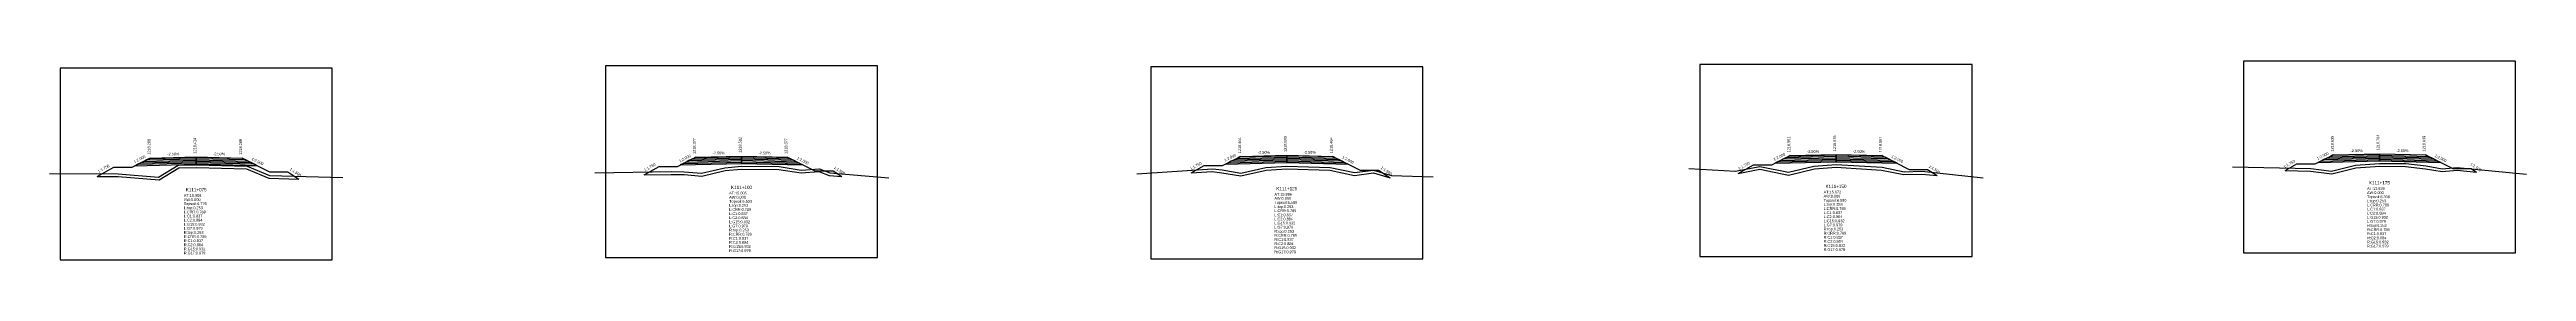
# Model space of a CAD drawing. Extents: x -7 to 78429, y 1189 to 1262.
# Drawn here: x 60315.2 to 60585.5, y 1207.1 to 1228.9 of the extents above; entities that cross this region are included whole.
import ezdxf
from ezdxf.enums import TextEntityAlignment as Align

# ---------------------------------------------------------------- set-up
doc = ezdxf.new("R2010")
doc.units = 0

msp = doc.modelspace()

# ---------------------------------------------------------------- linework, layer by layer
at = {"layer": 'A4_BORDER', "color": 7}
for points in [[(60316.375, 1207.139), (60346.075, 1207.139), (60346.075, 1228.139), (60316.375, 1228.139), (60316.375, 1207.139)], [(60375.893, 1207.4), (60405.593, 1207.4), (60405.593, 1228.4), (60375.893, 1228.4), (60375.893, 1207.4)], [(60435.398, 1207.266), (60465.098, 1207.266), (60465.098, 1228.266), (60435.398, 1228.266), (60435.398, 1207.266)], [(60495.341, 1207.511), (60525.041, 1207.511), (60525.041, 1228.511), (60495.341, 1228.511), (60495.341, 1207.511)], [(60554.652, 1207.898), (60584.352, 1207.898), (60584.352, 1228.898), (60554.652, 1228.898), (60554.652, 1207.898)]]:
    msp.add_lwpolyline(points, dxfattribs=at)
at = {"layer": 'CLEAR_GROUND', "color": 8}
for points in [[(60320.425, 1216.261), (60322.696, 1216.25), (60327.17, 1215.892), (60329.341, 1217.198), (60331.244, 1217.249), (60336.718, 1217.115), (60339.159, 1216.087), (60342.425, 1215.989)], [(60380.125, 1216.452), (60383.054, 1216.5), (60384.466, 1216.481), (60386.395, 1216.312), (60388.961, 1216.933), (60390.747, 1217.08), (60394.822, 1217.046), (60397.237, 1216.675), (60399.193, 1216.82), (60400.298, 1216.363), (60401.684, 1216.25)], [(60439.825, 1216.651), (60442.122, 1216.796), (60443.155, 1216.686), (60445.237, 1216.336), (60448.005, 1216.967), (60450.251, 1217.115), (60454.957, 1216.942), (60457.641, 1216.391), (60459.704, 1216.659), (60461.52, 1216.116)], [(60499.525, 1216.599), (60501.877, 1217.069), (60504.996, 1216.425), (60507.826, 1217.092), (60510.21, 1217.271), (60515.172, 1216.978), (60517.606, 1216.477), (60519.563, 1216.536), (60521.226, 1216.361)], [(60559.225, 1216.91), (60561.995, 1216.853), (60564.3, 1216.551), (60566.923, 1217.209), (60569.53, 1217.405), (60572.353, 1217.375), (60574.544, 1217.123), (60576.335, 1216.816), (60577.977, 1216.954), (60580.088, 1216.748)]]:
    msp.add_lwpolyline(points, dxfattribs=at)
at = {"layer": 'DESIGN_ROAD_TRIMMED', "color": 1}
for points in [[(60320.425, 1216.261), (60322.225, 1217.289), (60324.225, 1217.289), (60326.225, 1218.289), (60326.225, 1218.289), (60326.12, 1218.236), (60326.12, 1218.236), (60325.804, 1218.078), (60325.804, 1218.078), (60325.488, 1217.921), (60325.488, 1217.921), (60325.173, 1217.763), (60325.173, 1217.763), (60324.857, 1217.605), (60324.857, 1217.605), (60324.541, 1217.447), (60331.225, 1217.614), (60331.225, 1217.764), (60331.225, 1217.764), (60331.225, 1217.914), (60331.225, 1217.914), (60331.225, 1218.064), (60331.225, 1218.064), (60331.225, 1218.214), (60331.225, 1218.214), (60331.225, 1218.364), (60331.225, 1218.364), (60331.225, 1218.414), (60331.225, 1218.414), (60331.225, 1218.414), (60331.225, 1218.414), (60331.225, 1218.414), (60331.225, 1218.364), (60331.225, 1218.364), (60331.225, 1218.214), (60331.225, 1218.214), (60331.225, 1218.064), (60331.225, 1218.064), (60331.225, 1217.914), (60331.225, 1217.914), (60331.225, 1217.764), (60331.225, 1217.764), (60331.225, 1217.614), (60337.909, 1217.447), (60337.594, 1217.605), (60337.594, 1217.605), (60337.278, 1217.763), (60337.278, 1217.763), (60336.962, 1217.921), (60336.962, 1217.921), (60336.646, 1218.078), (60336.646, 1218.078), (60336.33, 1218.236), (60336.33, 1218.236), (60336.225, 1218.289), (60336.225, 1218.289), (60339.225, 1216.789), (60341.225, 1216.789), (60342.425, 1215.989)], [(60380.125, 1216.452), (60381.743, 1217.377), (60383.743, 1217.377), (60385.743, 1218.377), (60385.743, 1218.377), (60385.638, 1218.324), (60385.638, 1218.324), (60385.322, 1218.166), (60385.322, 1218.166), (60385.006, 1218.009), (60385.006, 1218.009), (60384.691, 1217.851), (60384.691, 1217.851), (60384.375, 1217.693), (60384.375, 1217.693), (60384.059, 1217.535), (60390.743, 1217.702), (60390.743, 1217.852), (60390.743, 1217.852), (60390.743, 1218.002), (60390.743, 1218.002), (60390.743, 1218.152), (60390.743, 1218.152), (60390.743, 1218.302), (60390.743, 1218.302), (60390.743, 1218.452), (60390.743, 1218.452), (60390.743, 1218.502), (60390.743, 1218.502), (60390.743, 1218.502), (60390.743, 1218.502), (60390.743, 1218.502), (60390.743, 1218.452), (60390.743, 1218.452), (60390.743, 1218.302), (60390.743, 1218.302), (60390.743, 1218.152), (60390.743, 1218.152), (60390.743, 1218.002), (60390.743, 1218.002), (60390.743, 1217.852), (60390.743, 1217.852), (60390.743, 1217.702), (60397.427, 1217.535), (60397.112, 1217.693), (60397.112, 1217.693), (60396.796, 1217.851), (60396.796, 1217.851), (60396.48, 1218.009), (60396.48, 1218.009), (60396.164, 1218.166), (60396.164, 1218.166), (60395.848, 1218.324), (60395.848, 1218.324), (60395.743, 1218.377), (60395.743, 1218.377), (60398.743, 1216.877), (60400.743, 1216.877), (60401.684, 1216.25)], [(60439.825, 1216.651), (60441.248, 1217.464), (60443.248, 1217.464), (60445.248, 1218.464), (60445.248, 1218.464), (60445.143, 1218.411), (60445.143, 1218.411), (60444.827, 1218.253), (60444.827, 1218.253), (60444.511, 1218.096), (60444.511, 1218.096), (60444.196, 1217.938), (60444.196, 1217.938), (60443.88, 1217.78), (60443.88, 1217.78), (60443.564, 1217.622), (60450.248, 1217.789), (60450.248, 1217.939), (60450.248, 1217.939), (60450.248, 1218.089), (60450.248, 1218.089), (60450.248, 1218.239), (60450.248, 1218.239), (60450.248, 1218.389), (60450.248, 1218.389), (60450.248, 1218.539), (60450.248, 1218.539), (60450.248, 1218.589), (60450.248, 1218.589), (60450.248, 1218.589), (60450.248, 1218.589), (60450.248, 1218.589), (60450.248, 1218.539), (60450.248, 1218.539), (60450.248, 1218.389), (60450.248, 1218.389), (60450.248, 1218.239), (60450.248, 1218.239), (60450.248, 1218.089), (60450.248, 1218.089), (60450.248, 1217.939), (60450.248, 1217.939), (60450.248, 1217.789), (60456.932, 1217.622), (60456.617, 1217.78), (60456.617, 1217.78), (60456.301, 1217.938), (60456.301, 1217.938), (60455.985, 1218.096), (60455.985, 1218.096), (60455.669, 1218.253), (60455.669, 1218.253), (60455.353, 1218.411), (60455.353, 1218.411), (60455.248, 1218.464), (60455.248, 1218.464), (60458.248, 1216.964), (60460.248, 1216.964), (60461.52, 1216.116)], [(60499.525, 1216.599), (60501.191, 1217.551), (60503.191, 1217.551), (60505.191, 1218.551), (60505.191, 1218.551), (60505.085, 1218.498), (60505.085, 1218.498), (60504.77, 1218.34), (60504.77, 1218.34), (60504.454, 1218.183), (60504.454, 1218.183), (60504.138, 1218.025), (60504.138, 1218.025), (60503.822, 1217.867), (60503.822, 1217.867), (60503.506, 1217.709), (60510.191, 1217.876), (60510.191, 1218.026), (60510.191, 1218.026), (60510.191, 1218.176), (60510.191, 1218.176), (60510.191, 1218.326), (60510.191, 1218.326), (60510.191, 1218.476), (60510.191, 1218.476), (60510.191, 1218.626), (60510.191, 1218.626), (60510.191, 1218.676), (60510.191, 1218.676), (60510.191, 1218.676), (60510.191, 1218.676), (60510.191, 1218.676), (60510.191, 1218.626), (60510.191, 1218.626), (60510.191, 1218.476), (60510.191, 1218.476), (60510.191, 1218.326), (60510.191, 1218.326), (60510.191, 1218.176), (60510.191, 1218.176), (60510.191, 1218.026), (60510.191, 1218.026), (60510.191, 1217.876), (60516.875, 1217.709), (60516.559, 1217.867), (60516.559, 1217.867), (60516.243, 1218.025), (60516.243, 1218.025), (60515.927, 1218.183), (60515.927, 1218.183), (60515.612, 1218.34), (60515.612, 1218.34), (60515.296, 1218.498), (60515.296, 1218.498), (60515.191, 1218.551), (60515.191, 1218.551), (60518.191, 1217.051), (60520.191, 1217.051), (60521.226, 1216.361)], [(60559.225, 1216.91), (60560.502, 1217.639), (60562.502, 1217.639), (60564.502, 1218.639), (60564.502, 1218.639), (60564.396, 1218.586), (60564.396, 1218.586), (60564.081, 1218.428), (60564.081, 1218.428), (60563.765, 1218.271), (60563.765, 1218.271), (60563.449, 1218.113), (60563.449, 1218.113), (60563.133, 1217.955), (60563.133, 1217.955), (60562.817, 1217.797), (60569.502, 1217.964), (60569.502, 1218.114), (60569.502, 1218.114), (60569.502, 1218.264), (60569.502, 1218.264), (60569.502, 1218.414), (60569.502, 1218.414), (60569.502, 1218.564), (60569.502, 1218.564), (60569.502, 1218.714), (60569.502, 1218.714), (60569.502, 1218.764), (60569.502, 1218.764), (60569.502, 1218.764), (60569.502, 1218.764), (60569.502, 1218.764), (60569.502, 1218.714), (60569.502, 1218.714), (60569.502, 1218.564), (60569.502, 1218.564), (60569.502, 1218.414), (60569.502, 1218.414), (60569.502, 1218.264), (60569.502, 1218.264), (60569.502, 1218.114), (60569.502, 1218.114), (60569.502, 1217.964), (60576.186, 1217.797), (60575.87, 1217.955), (60575.87, 1217.955), (60575.554, 1218.113), (60575.554, 1218.113), (60575.238, 1218.271), (60575.238, 1218.271), (60574.923, 1218.428), (60574.923, 1218.428), (60574.607, 1218.586), (60574.607, 1218.586), (60574.502, 1218.639), (60574.502, 1218.639), (60577.502, 1217.139), (60579.502, 1217.139), (60580.088, 1216.748)]]:
    msp.add_lwpolyline(points, dxfattribs=at)
at = {"layer": 'FINISHED_ROAD', "color": 2}
for points in [[(60322.225, 1217.289), (60324.225, 1217.289), (60326.225, 1218.289), (60326.225, 1218.289), (60331.225, 1218.414), (60336.225, 1218.289), (60336.225, 1218.289), (60339.225, 1216.789), (60341.225, 1216.789)], [(60381.743, 1217.377), (60383.743, 1217.377), (60385.743, 1218.377), (60385.743, 1218.377), (60390.743, 1218.502), (60395.743, 1218.377), (60395.743, 1218.377), (60398.743, 1216.877), (60400.743, 1216.877)], [(60441.248, 1217.464), (60443.248, 1217.464), (60445.248, 1218.464), (60445.248, 1218.464), (60450.248, 1218.589), (60455.248, 1218.464), (60455.248, 1218.464), (60458.248, 1216.964), (60460.248, 1216.964)], [(60501.191, 1217.551), (60503.191, 1217.551), (60505.191, 1218.551), (60505.191, 1218.551), (60510.191, 1218.676), (60515.191, 1218.551), (60515.191, 1218.551), (60518.191, 1217.051), (60520.191, 1217.051)], [(60560.502, 1217.639), (60562.502, 1217.639), (60564.502, 1218.639), (60564.502, 1218.639), (60569.502, 1218.764), (60574.502, 1218.639), (60574.502, 1218.639), (60577.502, 1217.139), (60579.502, 1217.139)]]:
    msp.add_lwpolyline(points, dxfattribs=at)
at = {"layer": 'LAYER_0', "color": 4}
for points in [[(60326.225, 1218.289), (60326.12, 1218.236), (60331.225, 1218.364), (60331.225, 1218.414)], [(60385.743, 1218.377), (60385.638, 1218.324), (60390.743, 1218.452), (60390.743, 1218.502)], [(60445.248, 1218.464), (60445.143, 1218.411), (60450.248, 1218.539), (60450.248, 1218.589)], [(60505.191, 1218.551), (60505.085, 1218.498), (60510.191, 1218.626), (60510.191, 1218.676)], [(60564.502, 1218.639), (60564.396, 1218.586), (60569.502, 1218.714), (60569.502, 1218.764)]]:
    msp.add_lwpolyline(points, dxfattribs=at)
at = {"layer": 'LAYER_1', "color": 4}
for points in [[(60326.12, 1218.236), (60325.804, 1218.078), (60331.225, 1218.214), (60331.225, 1218.364)], [(60385.638, 1218.324), (60385.322, 1218.166), (60390.743, 1218.302), (60390.743, 1218.452)], [(60445.143, 1218.411), (60444.827, 1218.253), (60450.248, 1218.389), (60450.248, 1218.539)], [(60505.085, 1218.498), (60504.77, 1218.34), (60510.191, 1218.476), (60510.191, 1218.626)], [(60564.396, 1218.586), (60564.081, 1218.428), (60569.502, 1218.564), (60569.502, 1218.714)]]:
    msp.add_lwpolyline(points, dxfattribs=at)
at = {"layer": 'LAYER_10', "color": 6}
for points in [[(60337.278, 1217.763), (60337.594, 1217.605), (60331.225, 1217.764), (60331.225, 1217.914)], [(60396.796, 1217.851), (60397.112, 1217.693), (60390.743, 1217.852), (60390.743, 1218.002)], [(60456.301, 1217.938), (60456.617, 1217.78), (60450.248, 1217.939), (60450.248, 1218.089)], [(60516.243, 1218.025), (60516.559, 1217.867), (60510.191, 1218.026), (60510.191, 1218.176)], [(60575.554, 1218.113), (60575.87, 1217.955), (60569.502, 1218.114), (60569.502, 1218.264)]]:
    msp.add_lwpolyline(points, dxfattribs=at)
at = {"layer": 'LAYER_11', "color": 6}
for points in [[(60337.594, 1217.605), (60337.909, 1217.447), (60331.225, 1217.614), (60331.225, 1217.764)], [(60397.112, 1217.693), (60397.427, 1217.535), (60390.743, 1217.702), (60390.743, 1217.852)], [(60456.617, 1217.78), (60456.932, 1217.622), (60450.248, 1217.789), (60450.248, 1217.939)], [(60516.559, 1217.867), (60516.875, 1217.709), (60510.191, 1217.876), (60510.191, 1218.026)], [(60575.87, 1217.955), (60576.186, 1217.797), (60569.502, 1217.964), (60569.502, 1218.114)]]:
    msp.add_lwpolyline(points, dxfattribs=at)
at = {"layer": 'LAYER_2', "color": 4}
for points in [[(60325.804, 1218.078), (60325.488, 1217.921), (60331.225, 1218.064), (60331.225, 1218.214)], [(60385.322, 1218.166), (60385.006, 1218.009), (60390.743, 1218.152), (60390.743, 1218.302)], [(60444.827, 1218.253), (60444.511, 1218.096), (60450.248, 1218.239), (60450.248, 1218.389)], [(60504.77, 1218.34), (60504.454, 1218.183), (60510.191, 1218.326), (60510.191, 1218.476)], [(60564.081, 1218.428), (60563.765, 1218.271), (60569.502, 1218.414), (60569.502, 1218.564)]]:
    msp.add_lwpolyline(points, dxfattribs=at)
at = {"layer": 'LAYER_3', "color": 4}
for points in [[(60325.488, 1217.921), (60325.173, 1217.763), (60331.225, 1217.914), (60331.225, 1218.064)], [(60385.006, 1218.009), (60384.691, 1217.851), (60390.743, 1218.002), (60390.743, 1218.152)], [(60444.511, 1218.096), (60444.196, 1217.938), (60450.248, 1218.089), (60450.248, 1218.239)], [(60504.454, 1218.183), (60504.138, 1218.025), (60510.191, 1218.176), (60510.191, 1218.326)], [(60563.765, 1218.271), (60563.449, 1218.113), (60569.502, 1218.264), (60569.502, 1218.414)]]:
    msp.add_lwpolyline(points, dxfattribs=at)
at = {"layer": 'LAYER_4', "color": 4}
for points in [[(60325.173, 1217.763), (60324.857, 1217.605), (60331.225, 1217.764), (60331.225, 1217.914)], [(60384.691, 1217.851), (60384.375, 1217.693), (60390.743, 1217.852), (60390.743, 1218.002)], [(60444.196, 1217.938), (60443.88, 1217.78), (60450.248, 1217.939), (60450.248, 1218.089)], [(60504.138, 1218.025), (60503.822, 1217.867), (60510.191, 1218.026), (60510.191, 1218.176)], [(60563.449, 1218.113), (60563.133, 1217.955), (60569.502, 1218.114), (60569.502, 1218.264)]]:
    msp.add_lwpolyline(points, dxfattribs=at)
at = {"layer": 'LAYER_5', "color": 4}
for points in [[(60324.857, 1217.605), (60324.541, 1217.447), (60331.225, 1217.614), (60331.225, 1217.764)], [(60384.375, 1217.693), (60384.059, 1217.535), (60390.743, 1217.702), (60390.743, 1217.852)], [(60443.88, 1217.78), (60443.564, 1217.622), (60450.248, 1217.789), (60450.248, 1217.939)], [(60503.822, 1217.867), (60503.506, 1217.709), (60510.191, 1217.876), (60510.191, 1218.026)], [(60563.133, 1217.955), (60562.817, 1217.797), (60569.502, 1217.964), (60569.502, 1218.114)]]:
    msp.add_lwpolyline(points, dxfattribs=at)
at = {"layer": 'LAYER_6', "color": 6}
for points in [[(60336.225, 1218.289), (60336.33, 1218.236), (60331.225, 1218.364), (60331.225, 1218.414)], [(60395.743, 1218.377), (60395.848, 1218.324), (60390.743, 1218.452), (60390.743, 1218.502)], [(60455.248, 1218.464), (60455.353, 1218.411), (60450.248, 1218.539), (60450.248, 1218.589)], [(60515.191, 1218.551), (60515.296, 1218.498), (60510.191, 1218.626), (60510.191, 1218.676)], [(60574.502, 1218.639), (60574.607, 1218.586), (60569.502, 1218.714), (60569.502, 1218.764)]]:
    msp.add_lwpolyline(points, dxfattribs=at)
at = {"layer": 'LAYER_7', "color": 6}
for points in [[(60336.33, 1218.236), (60336.646, 1218.078), (60331.225, 1218.214), (60331.225, 1218.364)], [(60395.848, 1218.324), (60396.164, 1218.166), (60390.743, 1218.302), (60390.743, 1218.452)], [(60455.353, 1218.411), (60455.669, 1218.253), (60450.248, 1218.389), (60450.248, 1218.539)], [(60515.296, 1218.498), (60515.612, 1218.34), (60510.191, 1218.476), (60510.191, 1218.626)], [(60574.607, 1218.586), (60574.923, 1218.428), (60569.502, 1218.564), (60569.502, 1218.714)]]:
    msp.add_lwpolyline(points, dxfattribs=at)
at = {"layer": 'LAYER_8', "color": 6}
for points in [[(60336.646, 1218.078), (60336.962, 1217.921), (60331.225, 1218.064), (60331.225, 1218.214)], [(60396.164, 1218.166), (60396.48, 1218.009), (60390.743, 1218.152), (60390.743, 1218.302)], [(60455.669, 1218.253), (60455.985, 1218.096), (60450.248, 1218.239), (60450.248, 1218.389)], [(60515.612, 1218.34), (60515.927, 1218.183), (60510.191, 1218.326), (60510.191, 1218.476)], [(60574.923, 1218.428), (60575.238, 1218.271), (60569.502, 1218.414), (60569.502, 1218.564)]]:
    msp.add_lwpolyline(points, dxfattribs=at)
at = {"layer": 'LAYER_9', "color": 6}
for points in [[(60336.962, 1217.921), (60337.278, 1217.763), (60331.225, 1217.914), (60331.225, 1218.064)], [(60396.48, 1218.009), (60396.796, 1217.851), (60390.743, 1218.002), (60390.743, 1218.152)], [(60455.985, 1218.096), (60456.301, 1217.938), (60450.248, 1218.089), (60450.248, 1218.239)], [(60515.927, 1218.183), (60516.243, 1218.025), (60510.191, 1218.176), (60510.191, 1218.326)], [(60575.238, 1218.271), (60575.554, 1218.113), (60569.502, 1218.264), (60569.502, 1218.414)]]:
    msp.add_lwpolyline(points, dxfattribs=at)
at = {"layer": 'NATURAL_GROUND', "color": 3}
for points in [[(60315.217, 1216.586), (60322.709, 1216.55), (60327.098, 1216.199), (60329.254, 1217.496), (60331.244, 1217.549), (60336.782, 1217.414), (60339.224, 1216.385), (60347.229, 1216.145)], [(60374.737, 1216.666), (60383.053, 1216.8), (60384.481, 1216.781), (60386.372, 1216.616), (60388.913, 1217.23), (60390.736, 1217.38), (60394.846, 1217.345), (60397.249, 1216.977), (60399.242, 1217.124), (60400.369, 1216.658), (60406.825, 1216.132)], [(60433.884, 1216.577), (60442.128, 1217.097), (60443.196, 1216.983), (60445.228, 1216.642), (60447.961, 1217.265), (60450.247, 1217.415), (60454.993, 1217.241), (60457.652, 1216.695), (60459.729, 1216.965), (60461.685, 1216.38), (60466.233, 1216.226)], [(60494.113, 1217.141), (60499.228, 1216.846), (60501.878, 1217.376), (60504.992, 1216.733), (60507.78, 1217.39), (60510.208, 1217.572), (60515.212, 1217.276), (60517.632, 1216.778), (60519.575, 1216.837), (60526.262, 1216.13)], [(60553.481, 1217.328), (60562.018, 1217.152), (60564.283, 1216.855), (60566.875, 1217.507), (60569.521, 1217.706), (60572.372, 1217.674), (60574.587, 1217.42), (60576.348, 1217.118), (60577.979, 1217.255), (60585.547, 1216.518)]]:
    msp.add_lwpolyline(points, dxfattribs=at)
at = {"layer": 'STRUCTURE_LEFT', "color": 4}
for points in [[(60326.225, 1218.289), (60326.12, 1218.236), (60326.12, 1218.236), (60325.804, 1218.078), (60325.804, 1218.078), (60325.488, 1217.921), (60325.488, 1217.921), (60325.173, 1217.763), (60325.173, 1217.763), (60324.857, 1217.605), (60324.857, 1217.605), (60324.541, 1217.447), (60331.225, 1217.614), (60331.225, 1217.764), (60331.225, 1217.764), (60331.225, 1217.914), (60331.225, 1217.914), (60331.225, 1218.064), (60331.225, 1218.064), (60331.225, 1218.214), (60331.225, 1218.214), (60331.225, 1218.364), (60331.225, 1218.364), (60331.225, 1218.414), (60331.225, 1218.414)], [(60385.743, 1218.377), (60385.638, 1218.324), (60385.638, 1218.324), (60385.322, 1218.166), (60385.322, 1218.166), (60385.006, 1218.009), (60385.006, 1218.009), (60384.691, 1217.851), (60384.691, 1217.851), (60384.375, 1217.693), (60384.375, 1217.693), (60384.059, 1217.535), (60390.743, 1217.702), (60390.743, 1217.852), (60390.743, 1217.852), (60390.743, 1218.002), (60390.743, 1218.002), (60390.743, 1218.152), (60390.743, 1218.152), (60390.743, 1218.302), (60390.743, 1218.302), (60390.743, 1218.452), (60390.743, 1218.452), (60390.743, 1218.502), (60390.743, 1218.502)], [(60445.248, 1218.464), (60445.143, 1218.411), (60445.143, 1218.411), (60444.827, 1218.253), (60444.827, 1218.253), (60444.511, 1218.096), (60444.511, 1218.096), (60444.196, 1217.938), (60444.196, 1217.938), (60443.88, 1217.78), (60443.88, 1217.78), (60443.564, 1217.622), (60450.248, 1217.789), (60450.248, 1217.939), (60450.248, 1217.939), (60450.248, 1218.089), (60450.248, 1218.089), (60450.248, 1218.239), (60450.248, 1218.239), (60450.248, 1218.389), (60450.248, 1218.389), (60450.248, 1218.539), (60450.248, 1218.539), (60450.248, 1218.589), (60450.248, 1218.589)], [(60505.191, 1218.551), (60505.085, 1218.498), (60505.085, 1218.498), (60504.77, 1218.34), (60504.77, 1218.34), (60504.454, 1218.183), (60504.454, 1218.183), (60504.138, 1218.025), (60504.138, 1218.025), (60503.822, 1217.867), (60503.822, 1217.867), (60503.506, 1217.709), (60510.191, 1217.876), (60510.191, 1218.026), (60510.191, 1218.026), (60510.191, 1218.176), (60510.191, 1218.176), (60510.191, 1218.326), (60510.191, 1218.326), (60510.191, 1218.476), (60510.191, 1218.476), (60510.191, 1218.626), (60510.191, 1218.626), (60510.191, 1218.676), (60510.191, 1218.676)], [(60564.502, 1218.639), (60564.396, 1218.586), (60564.396, 1218.586), (60564.081, 1218.428), (60564.081, 1218.428), (60563.765, 1218.271), (60563.765, 1218.271), (60563.449, 1218.113), (60563.449, 1218.113), (60563.133, 1217.955), (60563.133, 1217.955), (60562.817, 1217.797), (60569.502, 1217.964), (60569.502, 1218.114), (60569.502, 1218.114), (60569.502, 1218.264), (60569.502, 1218.264), (60569.502, 1218.414), (60569.502, 1218.414), (60569.502, 1218.564), (60569.502, 1218.564), (60569.502, 1218.714), (60569.502, 1218.714), (60569.502, 1218.764), (60569.502, 1218.764)]]:
    msp.add_lwpolyline(points, dxfattribs=at)
at = {"layer": 'STRUCTURE_RIGHT', "color": 6}
for points in [[(60331.225, 1218.414), (60331.225, 1218.414), (60331.225, 1218.364), (60331.225, 1218.364), (60331.225, 1218.214), (60331.225, 1218.214), (60331.225, 1218.064), (60331.225, 1218.064), (60331.225, 1217.914), (60331.225, 1217.914), (60331.225, 1217.764), (60331.225, 1217.764), (60331.225, 1217.614), (60337.909, 1217.447), (60337.594, 1217.605), (60337.594, 1217.605), (60337.278, 1217.763), (60337.278, 1217.763), (60336.962, 1217.921), (60336.962, 1217.921), (60336.646, 1218.078), (60336.646, 1218.078), (60336.33, 1218.236), (60336.33, 1218.236), (60336.225, 1218.289)], [(60390.743, 1218.502), (60390.743, 1218.502), (60390.743, 1218.452), (60390.743, 1218.452), (60390.743, 1218.302), (60390.743, 1218.302), (60390.743, 1218.152), (60390.743, 1218.152), (60390.743, 1218.002), (60390.743, 1218.002), (60390.743, 1217.852), (60390.743, 1217.852), (60390.743, 1217.702), (60397.427, 1217.535), (60397.112, 1217.693), (60397.112, 1217.693), (60396.796, 1217.851), (60396.796, 1217.851), (60396.48, 1218.009), (60396.48, 1218.009), (60396.164, 1218.166), (60396.164, 1218.166), (60395.848, 1218.324), (60395.848, 1218.324), (60395.743, 1218.377)], [(60450.248, 1218.589), (60450.248, 1218.589), (60450.248, 1218.539), (60450.248, 1218.539), (60450.248, 1218.389), (60450.248, 1218.389), (60450.248, 1218.239), (60450.248, 1218.239), (60450.248, 1218.089), (60450.248, 1218.089), (60450.248, 1217.939), (60450.248, 1217.939), (60450.248, 1217.789), (60456.932, 1217.622), (60456.617, 1217.78), (60456.617, 1217.78), (60456.301, 1217.938), (60456.301, 1217.938), (60455.985, 1218.096), (60455.985, 1218.096), (60455.669, 1218.253), (60455.669, 1218.253), (60455.353, 1218.411), (60455.353, 1218.411), (60455.248, 1218.464)], [(60510.191, 1218.676), (60510.191, 1218.676), (60510.191, 1218.626), (60510.191, 1218.626), (60510.191, 1218.476), (60510.191, 1218.476), (60510.191, 1218.326), (60510.191, 1218.326), (60510.191, 1218.176), (60510.191, 1218.176), (60510.191, 1218.026), (60510.191, 1218.026), (60510.191, 1217.876), (60516.875, 1217.709), (60516.559, 1217.867), (60516.559, 1217.867), (60516.243, 1218.025), (60516.243, 1218.025), (60515.927, 1218.183), (60515.927, 1218.183), (60515.612, 1218.34), (60515.612, 1218.34), (60515.296, 1218.498), (60515.296, 1218.498), (60515.191, 1218.551)], [(60569.502, 1218.764), (60569.502, 1218.764), (60569.502, 1218.714), (60569.502, 1218.714), (60569.502, 1218.564), (60569.502, 1218.564), (60569.502, 1218.414), (60569.502, 1218.414), (60569.502, 1218.264), (60569.502, 1218.264), (60569.502, 1218.114), (60569.502, 1218.114), (60569.502, 1217.964), (60576.186, 1217.797), (60575.87, 1217.955), (60575.87, 1217.955), (60575.554, 1218.113), (60575.554, 1218.113), (60575.238, 1218.271), (60575.238, 1218.271), (60574.923, 1218.428), (60574.923, 1218.428), (60574.607, 1218.586), (60574.607, 1218.586), (60574.502, 1218.639)]]:
    msp.add_lwpolyline(points, dxfattribs=at)

# ---------------------------------------------------------------- texts
at = {"layer": 'INFO_TEXT'}
for s, p in [('AT:15.908', (60329.875, 1214.039)), ('AW:0.000', (60329.875, 1213.589)), ('AT:15.005', (60389.393, 1214.3)), ('AW:0.000', (60389.393, 1213.85)), ('AT:15.986', (60448.898, 1214.166)), ('AW:0.000', (60448.898, 1213.716)), ('AT:15.672', (60508.841, 1214.411)), ('AW:0.000', (60508.841, 1213.961)), ('Topsoil:6.590', (60508.841, 1213.511)), ('AT:13.929', (60568.152, 1214.798)), ('AW:0.000', (60568.152, 1214.348)), ('Topsoil:6.308', (60568.152, 1213.898)), ('Topsoil:6.776', (60329.875, 1213.139)), ('L:top:0.253', (60329.875, 1212.689)), ('L:CRR:0.789', (60329.875, 1212.239)), ('L:C1:0.837', (60329.875, 1211.789)), ('L:C2:0.884', (60329.875, 1211.339)), ('L:G15:0.932', (60329.875, 1210.889)), ('Topsoil:6.533', (60389.393, 1213.4)), ('L:top:0.253', (60389.393, 1212.95)), ('L:CRR:0.789', (60389.393, 1212.5)), ('L:C1:0.837', (60389.393, 1212.05)), ('L:C2:0.884', (60389.393, 1211.6)), ('L:G15:0.932', (60389.393, 1211.15)), ('Topsoil:6.589', (60448.898, 1213.266)), ('L:top:0.253', (60448.898, 1212.816)), ('L:CRR:0.789', (60448.898, 1212.366)), ('L:C1:0.837', (60448.898, 1211.916)), ('L:C2:0.884', (60448.898, 1211.466)), ('L:G15:0.932', (60448.898, 1211.016)), ('L:top:0.253', (60508.841, 1213.061)), ('L:CRR:0.789', (60508.841, 1212.611)), ('L:C1:0.837', (60508.841, 1212.161)), ('L:C2:0.884', (60508.841, 1211.711)), ('L:G15:0.932', (60508.841, 1211.261)), ('L:G7:0.979', (60508.841, 1210.811)), ('L:top:0.253', (60568.152, 1213.448)), ('L:CRR:0.789', (60568.152, 1212.998)), ('L:C1:0.837', (60568.152, 1212.548)), ('L:C2:0.884', (60568.152, 1212.098)), ('L:G15:0.932', (60568.152, 1211.648)), ('L:G7:0.979', (60568.152, 1211.198)), ('L:G7:0.979', (60329.875, 1210.439)), ('R:top:0.253', (60329.875, 1209.989)), ('R:CRR:0.789', (60329.875, 1209.539)), ('R:C1:0.837', (60329.875, 1209.089)), ('R:C2:0.884', (60329.875, 1208.639)), ('R:G15:0.932', (60329.875, 1208.189)), ('L:G7:0.979', (60389.393, 1210.7)), ('R:top:0.253', (60389.393, 1210.25)), ('R:CRR:0.789', (60389.393, 1209.8)), ('R:C1:0.837', (60389.393, 1209.35)), ('R:C2:0.884', (60389.393, 1208.9)), ('R:G15:0.932', (60389.393, 1208.45)), ('L:G7:0.979', (60448.898, 1210.566)), ('R:top:0.253', (60448.898, 1210.116)), ('R:CRR:0.789', (60448.898, 1209.666)), ('R:C1:0.837', (60448.898, 1209.216)), ('R:C2:0.884', (60448.898, 1208.766)), ('R:G15:0.932', (60448.898, 1208.316)), ('R:top:0.253', (60508.841, 1210.361)), ('R:CRR:0.789', (60508.841, 1209.911)), ('R:C1:0.837', (60508.841, 1209.461)), ('R:C2:0.884', (60508.841, 1209.011)), ('R:G15:0.932', (60508.841, 1208.561)), ('R:G17:0.979', (60508.841, 1208.111)), ('R:top:0.253', (60568.152, 1210.748)), ('R:CRR:0.789', (60568.152, 1210.298)), ('R:C1:0.837', (60568.152, 1209.848)), ('R:C2:0.884', (60568.152, 1209.398)), ('R:G15:0.932', (60568.152, 1208.948)), ('R:G17:0.979', (60568.152, 1208.498)), ('R:G17:0.979', (60329.875, 1207.739)), ('R:G17:0.979', (60389.393, 1208)), ('R:G17:0.979', (60448.898, 1207.866))]:
    msp.add_text(s, height=0.3, dxfattribs=at).set_placement(p)
at = {"layer": 'LEFT_TEXT_H'}
for s, p in [('1218.289', (60326.225, 1218.649)), ('1218.377', (60385.743, 1218.737)), ('1218.464', (60445.248, 1218.824)), ('1218.551', (60505.191, 1218.911)), ('1218.639', (60564.502, 1218.999))]:
    msp.add_text(s, height=0.3, rotation=90, dxfattribs=at).set_placement(p)
at = {"layer": 'POINT_TEXT_H'}
for s, p in [('1218.414', (60331.225, 1218.774)), ('1218.502', (60390.743, 1218.862)), ('1218.589', (60450.248, 1218.949)), ('1218.676', (60510.191, 1219.036)), ('1218.764', (60569.502, 1219.124))]:
    msp.add_text(s, height=0.3, rotation=90, dxfattribs=at).set_placement(p)
at = {"layer": 'RIGHT_TEXT_H'}
for s, p in [('1218.289', (60336.225, 1218.649)), ('1218.377', (60395.743, 1218.737)), ('1218.464', (60455.248, 1218.824)), ('1218.551', (60515.191, 1218.911)), ('1218.639', (60574.502, 1218.999))]:
    msp.add_text(s, height=0.3, rotation=90, dxfattribs=at).set_placement(p)
at = {"layer": 'SLOPE_left'}
for s, rotation, p in [('1:1.750', 29.745, (60321.236, 1216.931)), ('1:2.000', 26.565, (60325.145, 1217.95)), ('1:1.750', 29.745, (60380.845, 1217.071)), ('1:2.000', 26.565, (60384.663, 1218.038)), ('1:1.750', 29.745, (60440.447, 1217.214)), ('1:2.000', 26.565, (60444.168, 1218.125)), ('1:1.750', 29.745, (60500.269, 1217.231)), ('1:2.000', 26.565, (60504.11, 1218.212)), ('1:1.750', 29.745, (60559.774, 1217.431)), ('1:2.000', 26.565, (60563.421, 1218.3))]:
    msp.add_text(s, height=0.3, rotation=rotation, dxfattribs=at).set_placement(p, align=Align.BOTTOM_CENTER)
at = {"layer": 'SLOPE_right'}
for s, rotation, p in [('1:2.000', -26.565, (60337.806, 1217.7)), ('1:1.500', -33.69, (60341.925, 1216.539)), ('1:2.000', -26.565, (60397.324, 1217.788)), ('1:1.500', -33.69, (60401.313, 1216.713)), ('1:2.000', -26.565, (60456.829, 1217.875)), ('1:1.500', -33.69, (60460.984, 1216.69)), ('1:2.000', -26.565, (60516.771, 1217.962)), ('1:1.500', -33.69, (60520.808, 1216.856)), ('1:2.000', -26.565, (60576.082, 1218.05)), ('1:1.500', -33.69, (60579.895, 1217.093))]:
    msp.add_text(s, height=0.3, rotation=rotation, dxfattribs=at).set_placement(p, align=Align.BOTTOM_CENTER)
at = {"layer": 'SLOPE_TEXT'}
for p in [(60567.002, 1218.941), (60572.002, 1218.941), (60328.725, 1218.591), (60333.725, 1218.591), (60388.243, 1218.679), (60393.243, 1218.679), (60447.748, 1218.766), (60452.748, 1218.766), (60507.691, 1218.853), (60512.691, 1218.853)]:
    msp.add_text('-2.50%', height=0.3, dxfattribs=at).set_placement(p, align=Align.CENTER)
at = {"layer": 'STATION_TITLE'}
for s, p in [('K111+075', (60331.225, 1214.639)), ('K111+100', (60390.743, 1214.9)), ('K111+125', (60450.248, 1214.766)), ('K111+150', (60510.191, 1215.011)), ('K111+175', (60569.502, 1215.398))]:
    msp.add_text(s, height=0.36, dxfattribs=at).set_placement(p, align=Align.CENTER)

doc.saveas('drawing.dxf')
